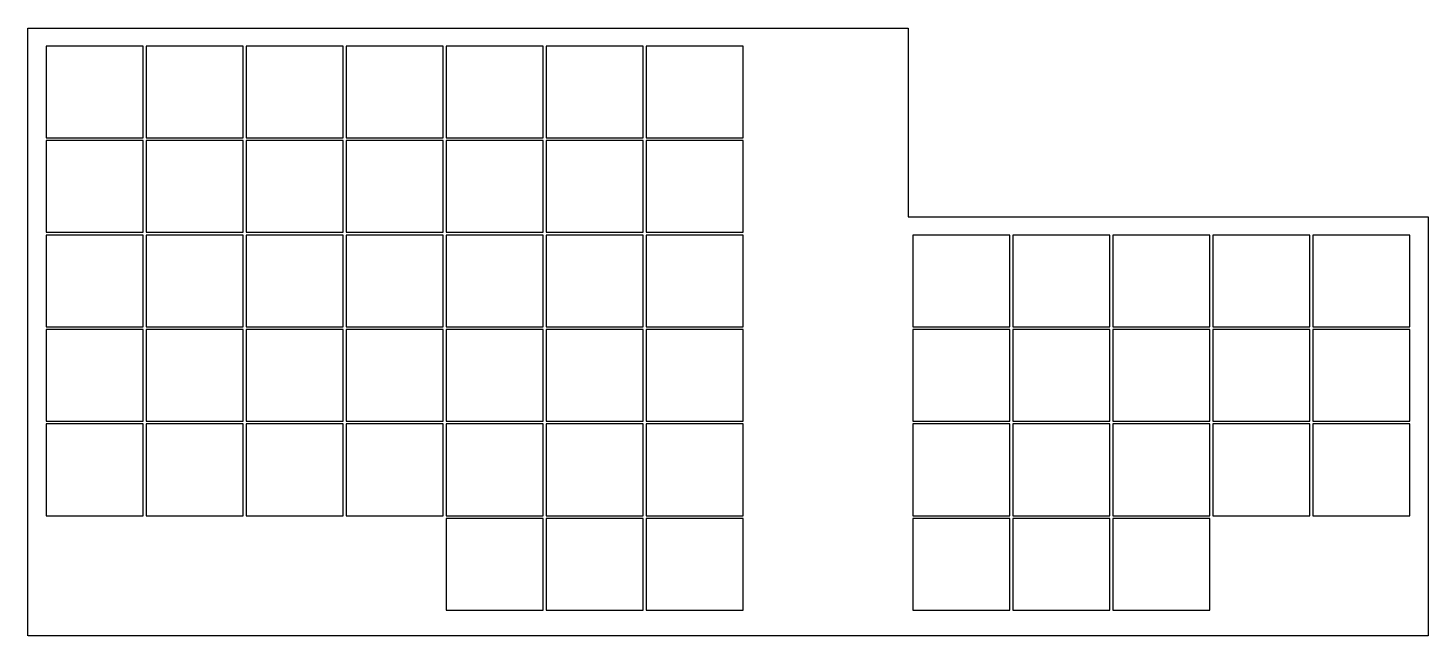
# Model space of a CAD drawing. Header units: millimetres. Extents: x 88 to 340, y -213 to -104.
import ezdxf

# ---------------------------------------------------------------- set-up
doc = ezdxf.new("R2010")
doc.units = ezdxf.units.MM

msp = doc.modelspace()

# ---------------------------------------------------------------- linework, layer by layer
for p, q in [((88, -212.9), (88, -103.5)), ((88, -103.5), (246.4, -103.5)), ((246.4, -103.5), (246.4, -137.5)), ((108.75, -106.75), (91.25, -106.75)), ((91.25, -106.75), (91.25, -123.25)), ((108.75, -123.25), (108.75, -106.75)), ((126.75, -106.75), (109.25, -106.75)), ((109.25, -106.75), (109.25, -123.25)), ((126.75, -123.25), (126.75, -106.75)), ((144.75, -106.75), (127.25, -106.75)), ((127.25, -106.75), (127.25, -123.25)), ((144.75, -123.25), (144.75, -106.75)), ((162.75, -106.75), (145.25, -106.75)), ((145.25, -106.75), (145.25, -123.25)), ((162.75, -123.25), (162.75, -106.75)), ((180.75, -106.75), (163.25, -106.75)), ((163.25, -106.75), (163.25, -123.25)), ((180.75, -123.25), (180.75, -106.75)), ((198.75, -106.75), (181.25, -106.75)), ((181.25, -106.75), (181.25, -123.25)), ((198.75, -123.25), (198.75, -106.75)), ((216.75, -106.75), (199.25, -106.75)), ((199.25, -106.75), (199.25, -123.25)), ((216.75, -123.25), (216.75, -106.75)), ((91.25, -123.25), (108.75, -123.25)), ((109.25, -123.25), (126.75, -123.25)), ((127.25, -123.25), (144.75, -123.25)), ((145.25, -123.25), (162.75, -123.25)), ((163.25, -123.25), (180.75, -123.25)), ((181.25, -123.25), (198.75, -123.25)), ((199.25, -123.25), (216.75, -123.25)), ((108.75, -123.75), (91.25, -123.75)), ((91.25, -123.75), (91.25, -140.25)), ((108.75, -140.25), (108.75, -123.75)), ((126.75, -123.75), (109.25, -123.75)), ((109.25, -123.75), (109.25, -140.25)), ((126.75, -140.25), (126.75, -123.75)), ((144.75, -123.75), (127.25, -123.75)), ((127.25, -123.75), (127.25, -140.25)), ((144.75, -140.25), (144.75, -123.75)), ((162.75, -123.75), (145.25, -123.75)), ((145.25, -123.75), (145.25, -140.25)), ((162.75, -140.25), (162.75, -123.75)), ((180.75, -123.75), (163.25, -123.75)), ((163.25, -123.75), (163.25, -140.25)), ((180.75, -140.25), (180.75, -123.75)), ((198.75, -123.75), (181.25, -123.75)), ((181.25, -123.75), (181.25, -140.25)), ((198.75, -140.25), (198.75, -123.75)), ((216.75, -123.75), (199.25, -123.75)), ((199.25, -123.75), (199.25, -140.25)), ((216.75, -140.25), (216.75, -123.75)), ((246.4, -137.5), (340, -137.5)), ((340, -137.5), (340, -212.9)), ((91.25, -140.25), (108.75, -140.25)), ((108.75, -140.75), (91.25, -140.75)), ((91.25, -140.75), (91.25, -157.25)), ((108.75, -157.25), (108.75, -140.75)), ((109.25, -140.25), (126.75, -140.25)), ((126.75, -140.75), (109.25, -140.75)), ((109.25, -140.75), (109.25, -157.25)), ((126.75, -157.25), (126.75, -140.75)), ((127.25, -140.25), (144.75, -140.25)), ((144.75, -140.75), (127.25, -140.75)), ((127.25, -140.75), (127.25, -157.25)), ((144.75, -157.25), (144.75, -140.75)), ((145.25, -140.25), (162.75, -140.25)), ((162.75, -140.75), (145.25, -140.75)), ((145.25, -140.75), (145.25, -157.25)), ((162.75, -157.25), (162.75, -140.75)), ((163.25, -140.25), (180.75, -140.25)), ((180.75, -140.75), (163.25, -140.75)), ((163.25, -140.75), (163.25, -157.25)), ((180.75, -157.25), (180.75, -140.75)), ((181.25, -140.25), (198.75, -140.25)), ((198.75, -140.75), (181.25, -140.75)), ((181.25, -140.75), (181.25, -157.25)), ((198.75, -157.25), (198.75, -140.75)), ((199.25, -140.25), (216.75, -140.25)), ((216.75, -140.75), (199.25, -140.75)), ((199.25, -140.75), (199.25, -157.25)), ((216.75, -157.25), (216.75, -140.75)), ((264.75, -140.75), (247.25, -140.75)), ((247.25, -140.75), (247.25, -157.25)), ((264.75, -157.25), (264.75, -140.75)), ((282.75, -140.75), (265.25, -140.75)), ((265.25, -140.75), (265.25, -157.25)), ((282.75, -157.25), (282.75, -140.75)), ((300.75, -140.75), (283.25, -140.75)), ((283.25, -140.75), (283.25, -157.25)), ((300.75, -157.25), (300.75, -140.75)), ((318.75, -140.75), (301.25, -140.75)), ((301.25, -140.75), (301.25, -157.25)), ((318.75, -157.25), (318.75, -140.75)), ((336.75, -140.75), (319.25, -140.75)), ((319.25, -140.75), (319.25, -157.25)), ((336.75, -157.25), (336.75, -140.75)), ((91.25, -157.25), (108.75, -157.25)), ((108.75, -157.75), (91.25, -157.75)), ((91.25, -157.75), (91.25, -174.25)), ((108.75, -174.25), (108.75, -157.75)), ((109.25, -157.25), (126.75, -157.25)), ((126.75, -157.75), (109.25, -157.75)), ((109.25, -157.75), (109.25, -174.25)), ((126.75, -174.25), (126.75, -157.75)), ((127.25, -157.25), (144.75, -157.25)), ((144.75, -157.75), (127.25, -157.75)), ((127.25, -157.75), (127.25, -174.25)), ((144.75, -174.25), (144.75, -157.75)), ((145.25, -157.25), (162.75, -157.25)), ((162.75, -157.75), (145.25, -157.75)), ((145.25, -157.75), (145.25, -174.25)), ((162.75, -174.25), (162.75, -157.75)), ((163.25, -157.25), (180.75, -157.25)), ((180.75, -157.75), (163.25, -157.75)), ((163.25, -157.75), (163.25, -174.25)), ((180.75, -174.25), (180.75, -157.75)), ((181.25, -157.25), (198.75, -157.25)), ((198.75, -157.75), (181.25, -157.75)), ((181.25, -157.75), (181.25, -174.25)), ((198.75, -174.25), (198.75, -157.75)), ((199.25, -157.25), (216.75, -157.25)), ((216.75, -157.75), (199.25, -157.75)), ((199.25, -157.75), (199.25, -174.25)), ((216.75, -174.25), (216.75, -157.75)), ((247.25, -157.25), (264.75, -157.25)), ((264.75, -157.75), (247.25, -157.75)), ((247.25, -157.75), (247.25, -174.25)), ((264.75, -174.25), (264.75, -157.75)), ((265.25, -157.25), (282.75, -157.25)), ((282.75, -157.75), (265.25, -157.75)), ((265.25, -157.75), (265.25, -174.25)), ((282.75, -174.25), (282.75, -157.75)), ((283.25, -157.25), (300.75, -157.25)), ((300.75, -157.75), (283.25, -157.75)), ((283.25, -157.75), (283.25, -174.25)), ((300.75, -174.25), (300.75, -157.75)), ((301.25, -157.25), (318.75, -157.25)), ((318.75, -157.75), (301.25, -157.75)), ((301.25, -157.75), (301.25, -174.25)), ((318.75, -174.25), (318.75, -157.75)), ((319.25, -157.25), (336.75, -157.25)), ((336.75, -157.75), (319.25, -157.75)), ((319.25, -157.75), (319.25, -174.25)), ((336.75, -174.25), (336.75, -157.75)), ((91.25, -174.25), (108.75, -174.25)), ((108.75, -174.75), (91.25, -174.75)), ((91.25, -174.75), (91.25, -191.25)), ((108.75, -191.25), (108.75, -174.75)), ((109.25, -174.25), (126.75, -174.25)), ((126.75, -174.75), (109.25, -174.75)), ((109.25, -174.75), (109.25, -191.25)), ((126.75, -191.25), (126.75, -174.75)), ((127.25, -174.25), (144.75, -174.25)), ((144.75, -174.75), (127.25, -174.75)), ((127.25, -174.75), (127.25, -191.25)), ((144.75, -191.25), (144.75, -174.75)), ((145.25, -174.25), (162.75, -174.25)), ((162.75, -174.75), (145.25, -174.75)), ((145.25, -174.75), (145.25, -191.25)), ((162.75, -191.25), (162.75, -174.75)), ((163.25, -174.25), (180.75, -174.25)), ((180.75, -174.75), (163.25, -174.75)), ((163.25, -174.75), (163.25, -191.25)), ((180.75, -191.25), (180.75, -174.75)), ((181.25, -174.25), (198.75, -174.25)), ((198.75, -174.75), (181.25, -174.75)), ((181.25, -174.75), (181.25, -191.25)), ((198.75, -191.25), (198.75, -174.75)), ((199.25, -174.25), (216.75, -174.25)), ((216.75, -174.75), (199.25, -174.75)), ((199.25, -174.75), (199.25, -191.25)), ((216.75, -191.25), (216.75, -174.75)), ((247.25, -174.25), (264.75, -174.25)), ((264.75, -174.75), (247.25, -174.75)), ((247.25, -174.75), (247.25, -191.25)), ((264.75, -191.25), (264.75, -174.75)), ((265.25, -174.25), (282.75, -174.25)), ((282.75, -174.75), (265.25, -174.75)), ((265.25, -174.75), (265.25, -191.25)), ((282.75, -191.25), (282.75, -174.75)), ((283.25, -174.25), (300.75, -174.25)), ((300.75, -174.75), (283.25, -174.75)), ((283.25, -174.75), (283.25, -191.25)), ((300.75, -191.25), (300.75, -174.75)), ((301.25, -174.25), (318.75, -174.25)), ((318.75, -174.75), (301.25, -174.75)), ((301.25, -174.75), (301.25, -191.25)), ((318.75, -191.25), (318.75, -174.75)), ((319.25, -174.25), (336.75, -174.25)), ((336.75, -174.75), (319.25, -174.75)), ((319.25, -174.75), (319.25, -191.25)), ((336.75, -191.25), (336.75, -174.75)), ((91.25, -191.25), (108.75, -191.25)), ((109.25, -191.25), (126.75, -191.25)), ((127.25, -191.25), (144.75, -191.25)), ((145.25, -191.25), (162.75, -191.25)), ((163.25, -191.25), (180.75, -191.25)), ((181.25, -191.25), (198.75, -191.25)), ((199.25, -191.25), (216.75, -191.25)), ((247.25, -191.25), (264.75, -191.25)), ((265.25, -191.25), (282.75, -191.25)), ((283.25, -191.25), (300.75, -191.25)), ((301.25, -191.25), (318.75, -191.25)), ((319.25, -191.25), (336.75, -191.25)), ((180.75, -191.75), (163.25, -191.75)), ((163.25, -191.75), (163.25, -208.25)), ((180.75, -208.25), (180.75, -191.75)), ((198.75, -191.75), (181.25, -191.75)), ((181.25, -191.75), (181.25, -208.25)), ((198.75, -208.25), (198.75, -191.75)), ((216.75, -191.75), (199.25, -191.75)), ((199.25, -191.75), (199.25, -208.25)), ((216.75, -208.25), (216.75, -191.75)), ((264.75, -191.75), (247.25, -191.75)), ((247.25, -191.75), (247.25, -208.25)), ((264.75, -208.25), (264.75, -191.75)), ((282.75, -191.75), (265.25, -191.75)), ((265.25, -191.75), (265.25, -208.25)), ((282.75, -208.25), (282.75, -191.75)), ((300.75, -191.75), (283.25, -191.75)), ((283.25, -191.75), (283.25, -208.25)), ((300.75, -208.25), (300.75, -191.75)), ((163.25, -208.25), (180.75, -208.25)), ((181.25, -208.25), (198.75, -208.25)), ((199.25, -208.25), (216.75, -208.25)), ((247.25, -208.25), (264.75, -208.25)), ((265.25, -208.25), (282.75, -208.25)), ((283.25, -208.25), (300.75, -208.25)), ((340, -212.9), (88, -212.9))]:
    msp.add_line(p, q)

doc.saveas('drawing.dxf')
